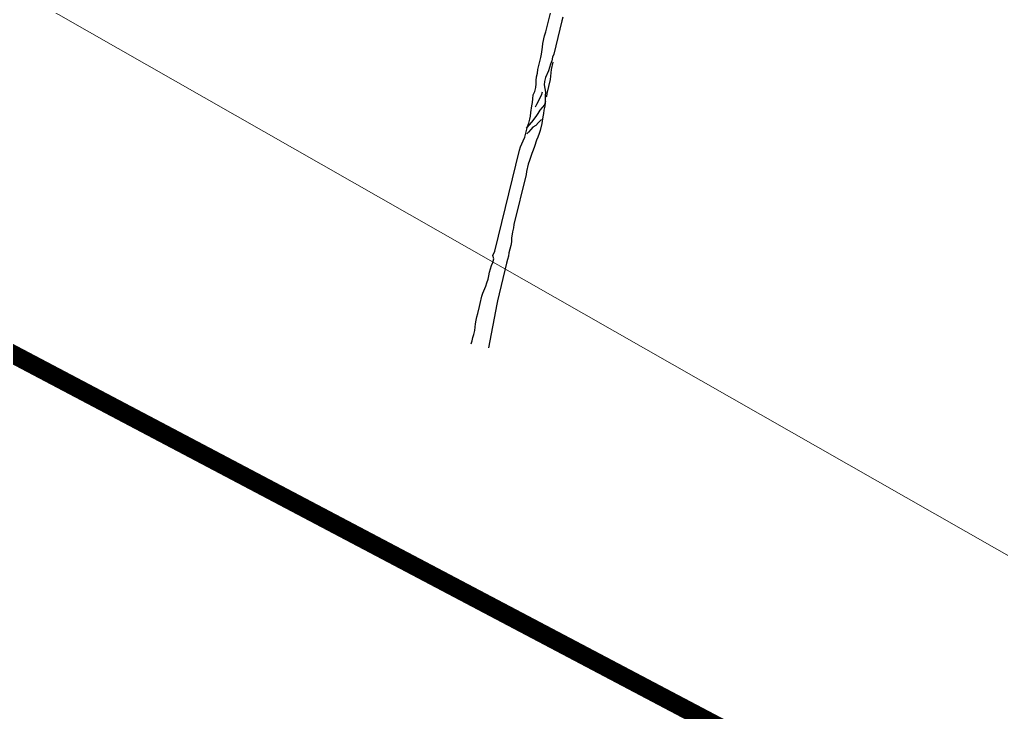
# Model space of a CAD drawing. Header units: inches. Extents: x 350994 to 353538, y 1581369 to 1583842.
# Drawn here: x 351512.35 to 351517.7, y 1583635.89 to 1583639.66 of the extents above; entities that cross this region are included whole.
import ezdxf

# ---------------------------------------------------------------- set-up
doc = ezdxf.new("R2010")
doc.units = ezdxf.units.IN
doc.header["$MEASUREMENT"] = 0
doc.linetypes.add('1', pattern=[0])
for name, color, linetype in [('EP TF', 5, 'Continuous'), ("ROAD'S", 1, '1'), ('TREE', 81, '1')]:
    doc.layers.add(name, color=color, linetype=linetype)
doc.styles.get("Standard").update_dxf_attribs({"font": 'arial.ttf'})
doc.linetypes.add('SILT_FENCE', pattern='A,0.5,-0.2,["EP",Standard,S=0.1,R=0,X=-0.1,Y=-0.05],-0.2', length=0.9)

# ---------------------------------------------------------------- blocks, each defined once
blk = doc.blocks.new('TREE_4')
at = {"color": 94}
for points in [[(-2.9, -31.8), (0, 0), (-2.9, 31.8), (0.1, 63.6), (0.1, 101.2), (-2.8, 135.9), (-8.5, 167.7), (-11.4, 202.4), (-11.3, 237.1), (-8.4, 268.9), (-8.4, 338.3), (-11.2, 370.1), (-11.2, 442.4), (-8.2, 474.2), (3.4, 543.6), (6.3, 578.3), (9.2, 615.8), (9.3, 650.5), (6.4, 685.2), (6.4, 719.9), (9.4, 751.7), (15.2, 783.5), (15.2, 821.1), (0.8, 850), (9.5, 896.3), (10, 1900.6), (12.9, 1935.3), (24.6, 1998.9), (33.3, 2036.5), (33.4, 2143.5), (39.2, 2178.2), (39.2, 2215.8), (36.4, 2247.6), (33.5, 2282.3), (27.8, 2345.9), (24.9, 2380.6), (19.2, 2415.3), (13.4, 2452.9), (22.1, 2487.6), (22.2, 2528), (16.4, 2562.7), (10.7, 2594.5), (4.9, 2629.3), (4.9, 2666.8), (2.1, 2701.5), (2.2, 2823), (-0.7, 2854.8), (-6.4, 2924.2), (-12.1, 2958.9), (-12.1, 3034), (-9.1, 3074.5), (-8.9, 3329)], [(118.2, 3250.8), (115.3, 3216.1), (115, 2883.6), (112.1, 2851.8), (112.1, 2814.2), (109.1, 2782.4), (103.3, 2713), (91.7, 2643.6), (91.6, 2606), (94.5, 2571.3), (123.3, 2507.7), (129.1, 2475.9), (146.4, 2406.5), (149.2, 2371.8), (149.2, 2334.2), (152.1, 2302.4), (154.9, 2267.7), (160.7, 2204.1), (160.6, 2134.7), (157.7, 2102.9), (154.7, 2065.3), (148.9, 2033.5), (143.1, 1969.9), (140.2, 1932.3), (134.3, 1897.6), (128.5, 1828.2), (125.6, 1790.7), (125.5, 1718.4), (128.4, 1686.6), (128.3, 1188.2), (131.2, 1156.4), (131.1, 1118.8), (136.9, 1055.2), (142.6, 1020.5), (145.5, 985.8), (145.4, 910.6), (148.3, 878.8), (148.2, 844.1), (145.3, 809.4), (145, 433.6), (147.8, 401.8), (167.8, -30.6)], [(126.5, 2805.5), (126.4, 2733.2), (129.3, 2701.4), (140.8, 2637.8), (140.7, 2499), (143.5, 2467.2), (143.5, 2461.4)], [(94.4, 2499.1), (91.5, 2464.4), (82.8, 2432.6), (77, 2400.8), (68.3, 2369), (59.6, 2343)], [(146.4, 2420.9), (143.5, 2386.3), (129, 2354.5), (111.6, 2322.7), (100, 2288), (88.4, 2256.2), (59.4, 2192.6), (45, 2163.7), (30.5, 2131.9), (24.7, 2123.3)], [(149.1, 2238.8), (128.8, 2204.1), (108.6, 2172.3), (85.4, 2149.2), (70.9, 2120.3), (53.6, 2091.4), (42, 2071.2)]]:
    blk.add_lwpolyline(points, dxfattribs=at)

msp = doc.modelspace()

# ---------------------------------------------------------------- linework, layer by layer
at = {"layer": 'EP TF', "color": 252, "linetype": 'SILT_FENCE', "lineweight": 5, "ltscale": 6, "elevation": 98.4574}
msp.add_lwpolyline([(351496.8695, 1583648.6385), (351521.3484, 1583634.6815), (351540.5793, 1583624.0701), (351593.1215, 1583594.7875), (351678.0433, 1583550.9616), (351687.1965, 1583579.4368)], dxfattribs=at)
at = {"layer": "ROAD'S", "lineweight": 5, "const_width": 0.1}
msp.add_lwpolyline([(351502.8379, 1583676.6731), (351496.0914, 1583648.8998), (351496.9216, 1583645.9615), (351541.8102, 1583622.2692), (351541.8102, 1583622.2692), (351632.7813, 1583571.8777), (351679.9586, 1583545.7907), (351679.9586, 1583545.7907)], dxfattribs=at)

# ---------------------------------------------------------------- block references
at = {"layer": 'TREE', "lineweight": 5, "xscale": 0.0005632341247466223, "yscale": 0.0005632341530343865, "zscale": 0.0005632341444477617, "rotation": 346.4411541233163}
msp.add_blockref('TREE_4', (351514.816, 1583637.912), dxfattribs=at)

doc.saveas('drawing.dxf')
